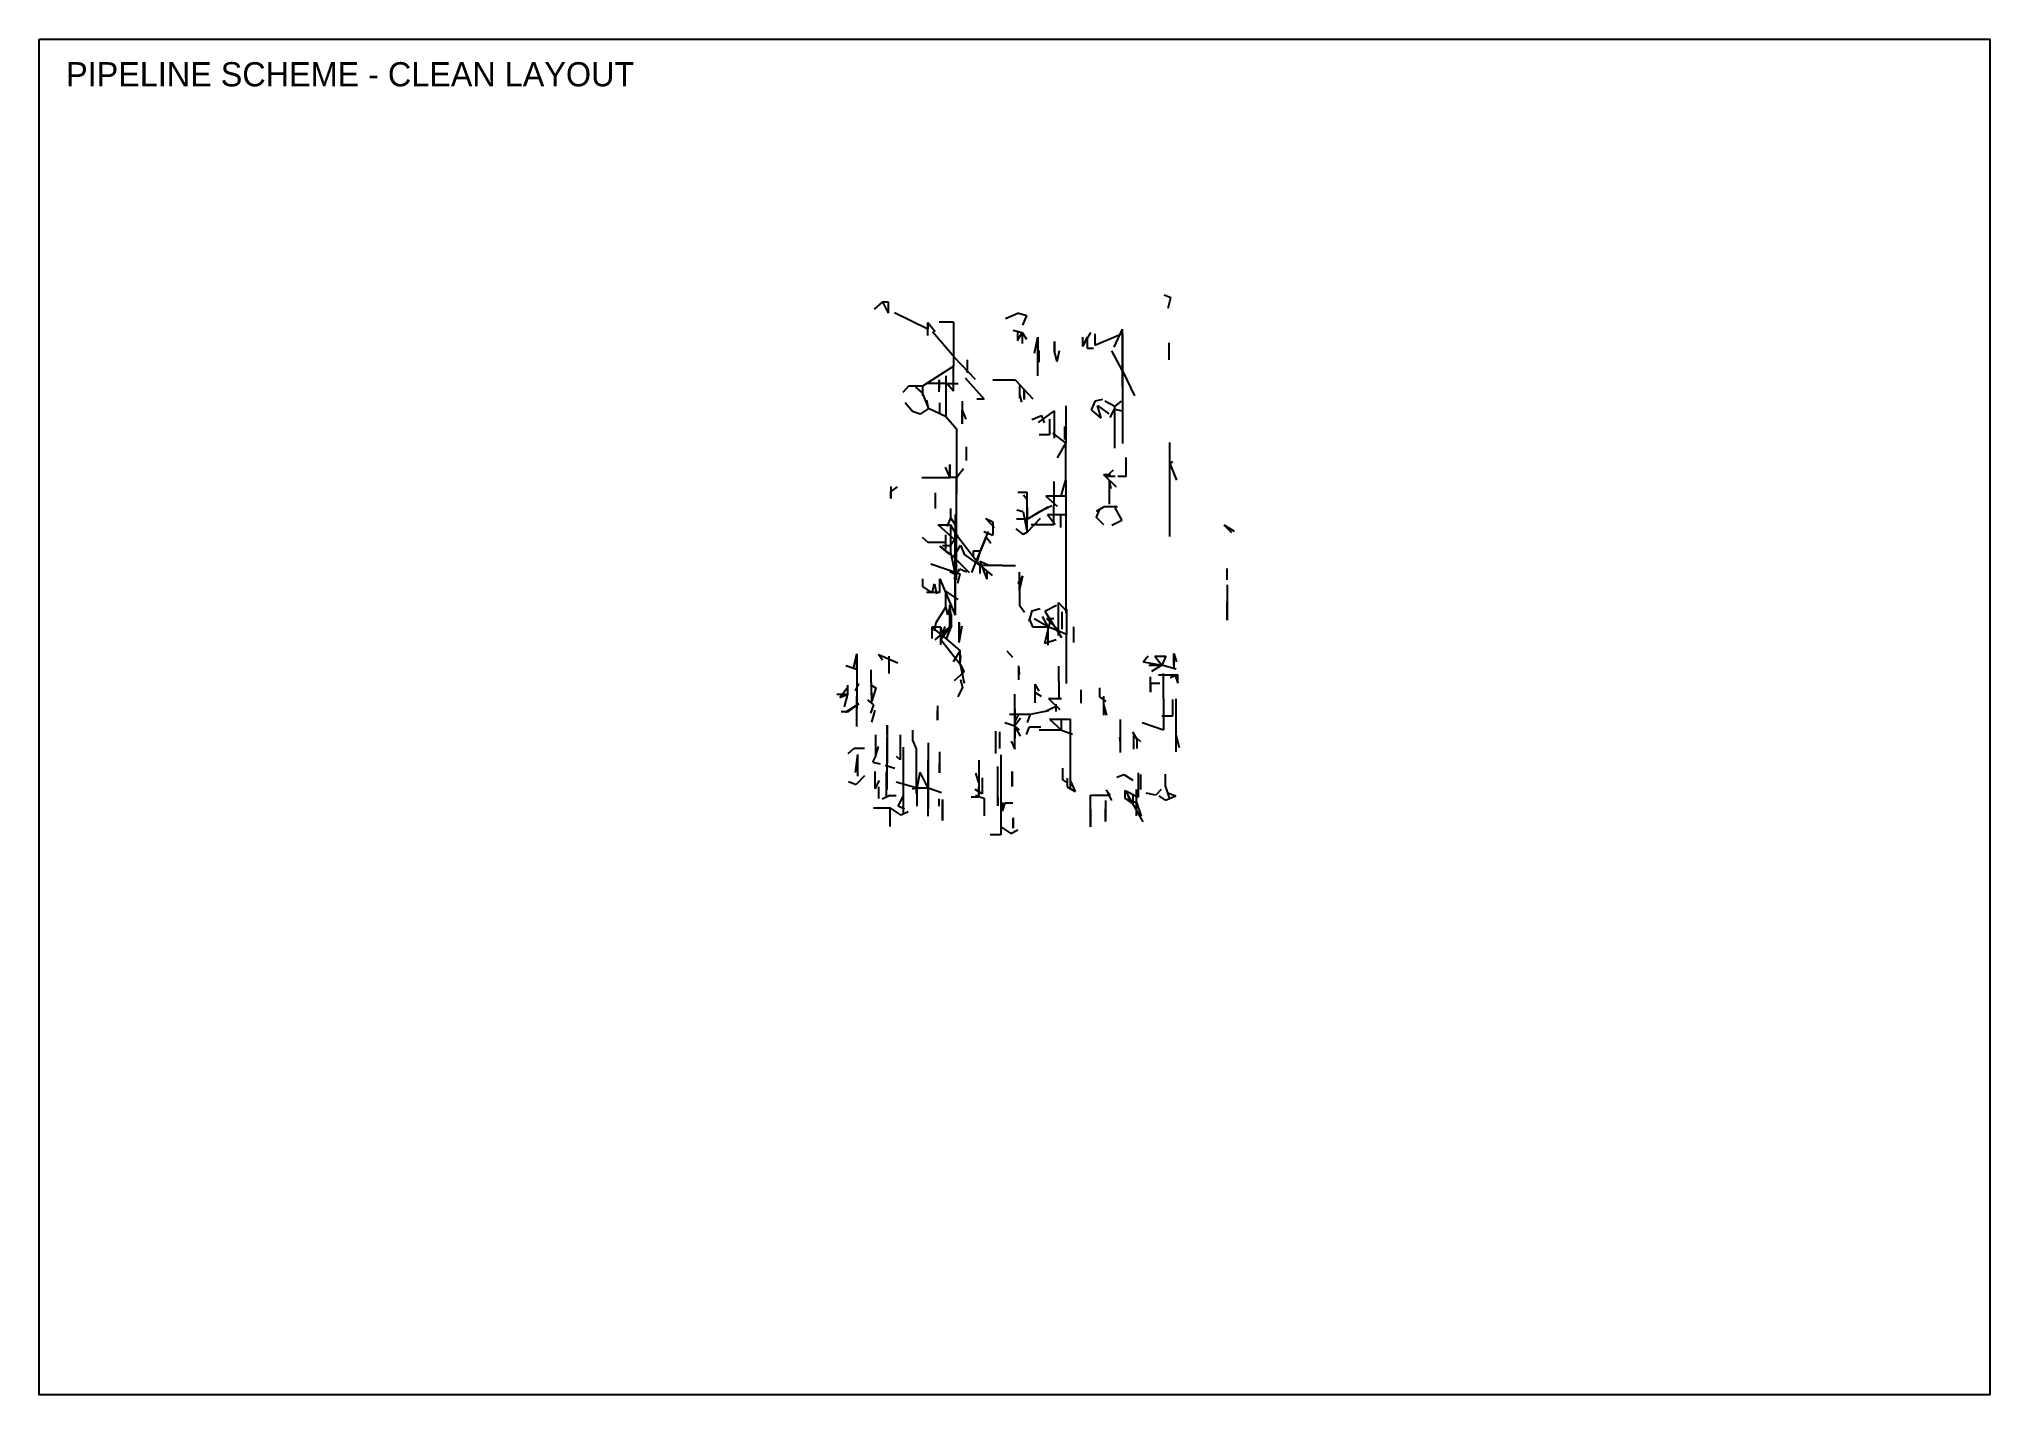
# Model space of a CAD drawing. Header units: millimetres. Extents: x 8 to 412, y 8 to 289.
import ezdxf

# ---------------------------------------------------------------- set-up
doc = ezdxf.new("R2010")
doc.units = ezdxf.units.MM
for name, color, linetype in [('NOTES', 8, 'CONTINUOUS'), ('PIPE_MAIN', 7, 'CONTINUOUS'), ('SHEET', 7, 'CONTINUOUS')]:
    doc.layers.add(name, color=color, linetype=linetype)

msp = doc.modelspace()

# ---------------------------------------------------------------- linework, layer by layer
at = {"layer": 'PIPE_MAIN'}
for points in [[(182.721, 234.33), (180.978, 232.799)], [(182.721, 234.33), (183.865, 231.974)], [(182.721, 234.33), (183.865, 231.974)], [(182.721, 234.33), (183.865, 234.33)], [(183.865, 234.33), (183.865, 231.974)], [(240.908, 235.773), (242.298, 235.182)], [(241.734, 232.991), (242.298, 235.182)], [(185.206, 232.09), (192.076, 228.725)], [(192.076, 227.31), (192.076, 230.06)], [(192.076, 230.06), (193.634, 228.138)], [(192.076, 230.06), (192.076, 228.725)], [(197.379, 230.074), (194.446, 230.074)], [(197.379, 230.074), (197.379, 221.006)], [(210.805, 231.957), (208.124, 230.8)], [(210.805, 231.957), (212.555, 231.443)], [(211.743, 229.494), (212.555, 231.443)], [(197.631, 222.827), (193.084, 228.072)], [(209.72, 228.431), (211.607, 227.935)], [(210.651, 228.075), (210.651, 226.297)], [(210.651, 226.297), (211.607, 227.935)], [(211.607, 227.935), (211.607, 225.675)], [(211.607, 227.935), (212.453, 226.573)], [(214.151, 223.704), (214.823, 227.023)], [(214.823, 224.686), (214.823, 227.023)], [(214.823, 227.023), (214.823, 224.221)], [(214.823, 224.221), (214.823, 227.023)], [(214.823, 224.221), (214.823, 227.023)], [(218.292, 224.011), (218.292, 226.136)], [(218.292, 226.136), (218.292, 224.011)], [(218.292, 226.136), (218.292, 224.011)], [(218.292, 224.011), (218.292, 226.136)], [(224.123, 225.046), (225.754, 227.963)], [(224.123, 225.046), (225.071, 227.051)], [(224.123, 225.046), (224.123, 226.981)], [(225.071, 224.63), (225.071, 227.051)], [(226.618, 225.322), (232.316, 227.785)], [(226.618, 227.712), (226.618, 225.322)], [(230.569, 224.906), (232.316, 228.631)], [(232.316, 220.046), (232.316, 228.631)], [(232.316, 227.785), (232.316, 220.046)], [(241.927, 225.835), (241.927, 222.282)], [(241.927, 225.835), (241.927, 223.812)], [(197.379, 225.416), (197.379, 221.006)], [(201.922, 218.25), (197.631, 222.827)], [(200.245, 222.345), (200.245, 219.619)], [(200.245, 222.345), (200.245, 219.619)], [(214.823, 219.004), (214.823, 224.221)], [(215.089, 221.845), (215.089, 224.211)], [(215.089, 221.845), (215.089, 224.211)], [(218.809, 221.957), (218.292, 224.011)], [(218.809, 221.957), (219.327, 224.249)], [(218.809, 221.957), (219.327, 224.249)], [(226.31, 224.63), (225.071, 224.63)], [(232.316, 220.046), (230.132, 224.155)], [(232.316, 220.046), (232.316, 225.385)], [(191.048, 216.943), (197.379, 221.006)], [(194.435, 215.727), (194.435, 218.183)], [(194.435, 218.183), (194.435, 216.419)], [(195.902, 210.514), (195.902, 219.004)], [(197.379, 215.828), (197.379, 221.006)], [(197.379, 217.802), (197.379, 221.006)], [(197.379, 218.347), (197.379, 221.006)], [(199.829, 218.578), (203.721, 214.207)], [(200.245, 221.737), (200.245, 219.619)], [(205.517, 218.155), (210.133, 218.155)], [(210.133, 218.155), (213.815, 214.277)], [(232.316, 220.046), (232.316, 205.014)], [(232.316, 220.046), (234.798, 214.885)], [(232.316, 216.793), (232.316, 220.046)], [(232.316, 220.046), (232.316, 216.793)], [(232.316, 216.793), (232.316, 220.046)], [(187.008, 215.65), (188.167, 216.943)], [(188.167, 216.943), (191.048, 216.943)], [(189.535, 216.646), (190.897, 215.461)], [(190.897, 215.461), (192.227, 212.285)], [(191.048, 214.962), (191.048, 216.943)], [(196.01, 217.414), (191.667, 217.414)], [(192.227, 212.285), (191.856, 213.976)], [(197.379, 215.828), (196.01, 217.414)], [(196.01, 217.414), (198.387, 217.414)], [(199.192, 213.777), (199.192, 209.105)], [(203.721, 214.207), (202.237, 214.207)], [(211.109, 214.413), (211.109, 216.981)], [(211.109, 215.164), (211.109, 216.981)], [(211.533, 213.543), (211.109, 215.164)], [(212.016, 216.216), (212.016, 214.14)], [(212.016, 214.14), (212.016, 216.216)], [(225.897, 211.953), (226.73, 213.843)], [(226.73, 213.843), (228.231, 214.175)], [(230.706, 212.655), (228.666, 213.802)], [(230.706, 212.655), (232.134, 213.795)], [(188.937, 211.611), (187.425, 213.449)], [(190.508, 211.094), (188.937, 211.611)], [(192.227, 212.285), (190.508, 211.094)], [(195.902, 210.514), (192.227, 212.285)], [(194.586, 211.296), (194.586, 213.424)], [(194.586, 211.296), (194.586, 212.994)], [(195.902, 210.514), (198.012, 208.043)], [(199.192, 211.929), (199.192, 209.105)], [(199.192, 211.929), (199.192, 209.105)], [(199.192, 209.105), (199.192, 211.929)], [(199.192, 211.929), (199.92, 210.042)], [(199.192, 211.464), (199.192, 209.105)], [(213.556, 209.986), (215.572, 210.821)], [(214.984, 209.336), (218.25, 211.764)], [(215.572, 210.821), (216.122, 209.277)], [(217.207, 210.038), (217.207, 206.817)], [(218.25, 206.108), (218.25, 211.764)], [(220.623, 212.774), (220.623, 205.108)], [(227.903, 210.255), (225.897, 211.953)], [(227.136, 212.872), (229.499, 211.139)], [(227.903, 210.255), (227.136, 212.872)], [(229.803, 210.37), (230.678, 212.1)], [(230.678, 212.1), (232.239, 211.751)], [(230.706, 208.459), (230.706, 212.655)], [(198.012, 208.043), (198.012, 198.026)], [(217.207, 206.817), (215.127, 206.817)], [(217.829, 207.166), (220.623, 205.108)], [(220.406, 205.842), (220.406, 208.511)], [(220.406, 205.842), (220.406, 208.511)], [(230.706, 204.032), (230.706, 208.459)], [(200.011, 204.36), (200.011, 201.52)], [(200.011, 203.05), (200.011, 201.52)], [(218.858, 202.065), (220.623, 205.108)], [(220.623, 197.502), (220.623, 205.108)], [(233.103, 198.228), (233.103, 202.159)], [(242.081, 200.856), (242.081, 205.234)], [(242.081, 200.856), (242.081, 204.032)], [(190.838, 198.026), (196.648, 198.026)], [(195.65, 200.098), (196.648, 197.942)], [(196.648, 200.681), (196.648, 197.942)], [(196.648, 198.026), (196.648, 200.681)], [(196.648, 197.942), (196.648, 200.098)], [(198.033, 198.026), (196.648, 198.026)], [(198.012, 198.026), (199.444, 199.874)], [(198.012, 182.494), (198.012, 198.026)], [(198.033, 198.026), (198.012, 198.026)], [(198.012, 198.026), (198.012, 194.525)], [(228.379, 198.595), (231.038, 196.079)], [(228.379, 198.595), (229.873, 198.595)], [(228.931, 198.2), (230.461, 199.553)], [(230.825, 198.2), (228.931, 198.2)], [(233.103, 198.228), (231.371, 198.228)], [(242.648, 201.265), (242.081, 200.856)], [(242.081, 191.939), (242.081, 200.856)], [(242.081, 200.856), (243.488, 197.456)], [(184.467, 196.167), (184.467, 193.651)], [(185.742, 196.083), (184.467, 195.119)], [(184.467, 193.651), (184.467, 195.119)], [(193.644, 191.575), (193.644, 194.853)], [(193.644, 191.575), (193.644, 194.084)], [(210.679, 194.947), (212.632, 194.947)], [(211.848, 194.409), (212.632, 193.431)], [(212.632, 189.416), (212.632, 194.947)], [(220.703, 194.144), (216.468, 194.144)], [(216.468, 194.144), (218.82, 192.079)], [(218.148, 197.159), (218.148, 192.173)], [(219.643, 194.189), (220.623, 197.502)], [(220.623, 197.502), (220.623, 169.926)], [(229.555, 197.309), (229.555, 192.453)], [(229.555, 197.309), (229.911, 195.726)], [(196.088, 187.861), (196.837, 189.608)], [(196.837, 189.608), (196.837, 191.575)], [(196.837, 189.608), (198.012, 187.819)], [(197.718, 190.374), (197.718, 186.478)], [(211.788, 190.929), (210.48, 191.237)], [(211.788, 190.929), (212.632, 186.726)], [(212.632, 191.838), (212.632, 193.431)], [(212.632, 189.416), (216.947, 191.939)], [(212.632, 189.416), (212.632, 191.838)], [(212.632, 191.838), (212.632, 189.416)], [(212.632, 189.416), (214.865, 190.74)], [(212.632, 186.726), (215.355, 189.608)], [(217.735, 192.114), (214.865, 190.74)], [(216.822, 190.37), (220.846, 190.37)], [(216.822, 190.37), (218.428, 188.301)], [(218.148, 188.2), (218.148, 192.173)], [(219.569, 187.641), (219.569, 190.265)], [(227.493, 191.251), (226.884, 189.804)], [(228.483, 188.207), (226.884, 189.804)], [(226.947, 191.016), (228.438, 191.96)], [(231.308, 191.96), (228.438, 191.96)], [(230.706, 191.708), (232.19, 189.102)], [(242.081, 185.782), (242.081, 191.939)], [(242.081, 188.406), (242.081, 191.939)], [(190.886, 185.646), (192.157, 184.584)], [(197.718, 185.021), (194.204, 188.228)], [(194.204, 188.228), (196.774, 188.228)], [(195.79, 183.151), (195.79, 186.135)], [(195.79, 184.584), (195.79, 186.135)], [(196.69, 183.899), (198.278, 186.222)], [(196.774, 188.228), (196.774, 182.564)], [(196.774, 188.228), (197.718, 186.478)], [(197.718, 169.535), (197.718, 186.478)], [(197.718, 186.478), (202.933, 179.842)], [(198.012, 182.494), (198.012, 187.819)], [(202.997, 182.847), (204.596, 186.855)], [(204.176, 185.758), (202.997, 182.847)], [(202.997, 182.847), (204.176, 185.758)], [(203.637, 186.827), (205.548, 186.083)], [(205.835, 187.585), (204.082, 189.489)], [(204.082, 189.489), (205.548, 188.857)], [(204.176, 185.758), (205.114, 184.413)], [(205.548, 188.857), (205.548, 186.083)], [(210.294, 187.393), (211.785, 186.209)], [(212.632, 189.416), (210.424, 189.416)], [(212.632, 186.726), (211.785, 186.209)], [(212.632, 186.726), (212.632, 189.416)], [(218.148, 188.2), (213.437, 188.2)], [(219.569, 187.641), (219.569, 189.392)], [(232.19, 189.102), (230.104, 188.053)], [(253.264, 188.246), (255.377, 186.879)], [(253.264, 188.246), (254.87, 186.659)], [(195.79, 184.584), (192.157, 184.584)], [(196.626, 182.113), (194.544, 183.836)], [(194.544, 183.836), (197.543, 181.481)], [(196.69, 183.899), (195.115, 183.899)], [(196.774, 182.564), (197.718, 178.008)], [(197.421, 181.53), (198.87, 184.039)], [(197.543, 181.481), (200.658, 178.34)], [(197.718, 185.021), (197.718, 178.008)], [(198.012, 176.823), (198.012, 182.494)], [(198.87, 184.039), (199.594, 182.138)], [(202.933, 179.842), (199.594, 182.138)], [(201.152, 178.389), (202.997, 182.847)], [(201.471, 182.847), (202.997, 182.847)], [(201.471, 182.847), (201.471, 181.523)], [(202.219, 180.321), (202.997, 182.847)], [(192.675, 180.129), (198.751, 178.064)], [(196.637, 178.57), (197.718, 178.008)], [(197.512, 177.04), (198.709, 179.112)], [(197.718, 173.93), (197.718, 178.008)], [(197.718, 178.008), (197.718, 173.93)], [(197.718, 173.654), (197.718, 178.008)], [(198.278, 176.166), (198.751, 178.064)], [(198.709, 179.112), (200.106, 178.504)], [(202.867, 180.705), (204.281, 176.974)], [(202.867, 180.705), (204.281, 176.974)], [(202.867, 180.705), (204.915, 179.793)], [(207.564, 179.842), (202.933, 179.842)], [(202.933, 179.842), (205.356, 177.756)], [(202.933, 179.842), (205.356, 177.756)], [(202.933, 178.186), (202.933, 179.842)], [(202.933, 178.186), (202.933, 179.842)], [(202.933, 178.186), (202.933, 179.842)], [(204.281, 178.682), (204.281, 176.974)], [(207.564, 179.842), (210.21, 179.842)], [(210.756, 176.058), (211.743, 177.697)], [(211.011, 174.612), (211.011, 178.455)], [(211.011, 174.612), (211.743, 177.697)], [(253.858, 179.171), (253.858, 176.823)], [(253.858, 179.171), (253.858, 176.823)], [(191.041, 175.464), (191.041, 177.029)], [(192.962, 174.161), (191.041, 175.464)], [(194.597, 174.252), (191.825, 174.252)], [(192.962, 174.161), (193.442, 176.051)], [(192.962, 174.161), (193.442, 176.051)], [(192.962, 174.161), (193.442, 176.051)], [(193.442, 176.051), (193.9, 173.983)], [(194.597, 174.252), (194.597, 177.064)], [(194.597, 177.064), (195.779, 174.112)], [(195.779, 174.112), (195.79, 174.496)], [(195.779, 174.112), (197.718, 169.535)], [(195.779, 171.212), (195.779, 174.112)], [(198.369, 172.812), (195.79, 174.496)], [(197.718, 175.513), (197.718, 172.508)], [(197.718, 173.93), (197.718, 169.535)], [(197.718, 172.508), (197.718, 173.93)], [(211.011, 174.612), (211.011, 177.368)], [(211.011, 174.612), (211.011, 171.631)], [(253.97, 175.838), (253.97, 172.316)], [(193.826, 168.004), (195.779, 171.212)], [(195.779, 171.212), (196.143, 169.611)], [(196.143, 169.611), (196.966, 171.795)], [(196.557, 171.68), (196.557, 166.876)], [(196.557, 171.68), (196.854, 169.283)], [(196.983, 167.403), (196.983, 169.72)], [(211.011, 171.631), (212.072, 170.157)], [(213.591, 170.461), (212.933, 168.252)], [(213.591, 170.461), (215.306, 170.925)], [(216.283, 170.391), (218.687, 171.628)], [(216.283, 170.391), (219.733, 164.912)], [(219.061, 165.349), (219.061, 172.138)], [(219.061, 172.138), (220.665, 170.433)], [(219.849, 166.659), (219.849, 170.212)], [(219.849, 168.301), (219.849, 170.212)], [(220.762, 170.813), (220.762, 165.576)], [(253.97, 168.518), (253.97, 172.316)], [(253.97, 172.316), (253.97, 168.518)], [(192.892, 167.085), (192.892, 164.692)], [(194.743, 167.085), (192.892, 167.085)], [(192.892, 167.085), (195.853, 164.636)], [(193.463, 166.334), (193.826, 168.004)], [(193.606, 164.444), (196.983, 167.403)], [(194.743, 164.486), (196.983, 167.403)], [(194.743, 164.486), (195.699, 167.208)], [(194.743, 164.486), (195.699, 167.208)], [(194.743, 163.399), (194.743, 167.085)], [(194.743, 164.486), (194.743, 167.085)], [(194.743, 167.085), (195.048, 165.405)], [(195.048, 165.405), (196.983, 167.403)], [(196.983, 167.403), (195.853, 164.636)], [(198.566, 163.93), (198.566, 168.081)], [(198.566, 163.93), (198.566, 167.973)], [(198.566, 167.973), (198.566, 164.692)], [(198.566, 163.93), (199.153, 167.316)], [(213.055, 168.846), (213.734, 167.103)], [(213.734, 167.103), (216.99, 167.103)], [(216.99, 167.103), (214.05, 168.815)], [(216.99, 167.103), (215.792, 169.283)], [(216.244, 163.661), (217.525, 168.79)], [(216.629, 168.832), (219.405, 166.114)], [(216.629, 168.832), (218.109, 168.832)], [(217.434, 168.189), (216.99, 167.103)], [(220.762, 165.576), (216.99, 167.103)], [(216.99, 163.367), (216.99, 167.103)], [(220.762, 155.404), (220.762, 165.576)], [(222.166, 167.11), (222.166, 163.878)], [(222.166, 166.334), (222.166, 163.878)], [(176.796, 158.773), (177.383, 161.537)], [(177.383, 161.537), (177.383, 150.285)], [(177.383, 158.402), (177.383, 161.537)], [(181.881, 161.397), (185.878, 159.692)], [(182.686, 160.24), (181.881, 161.397)], [(194.743, 164.486), (198.755, 159.395)], [(195.853, 164.636), (198.755, 162.197)], [(197.403, 159.996), (198.755, 162.197)], [(198.755, 159.395), (198.755, 162.197)], [(209.682, 160.827), (208.484, 162.092)], [(218.606, 164.479), (216.244, 163.661)], [(242.952, 161.596), (242.952, 158.682)], [(242.952, 159.23), (242.952, 161.596)], [(242.952, 161.596), (243.484, 159.884)], [(175.168, 159.164), (177.383, 158.402)], [(180.397, 155.656), (180.397, 158.242)], [(180.397, 155.656), (180.397, 158.242)], [(184.068, 159.611), (184.068, 161.086)], [(184.068, 157.48), (184.068, 159.611)], [(197.62, 156.061), (199.591, 157.864)], [(198.755, 159.395), (198.936, 161.198)], [(198.755, 159.395), (199.584, 155.488)], [(198.755, 159.395), (199.591, 157.864)], [(210.837, 159.052), (210.837, 156.17)], [(210.837, 159.052), (210.976, 157.263)], [(219.184, 155.897), (219.184, 159.01)], [(236.621, 159.908), (237.622, 161.131)], [(236.621, 159.908), (240.464, 159.206)], [(237.758, 159.206), (240.464, 159.206)], [(237.758, 159.206), (240.464, 159.206)], [(240.464, 159.206), (238.333, 157.927)], [(238.969, 161.051), (241.255, 161.051)], [(238.969, 161.051), (240.464, 159.206)], [(241.255, 161.051), (240.464, 159.206)], [(241.255, 161.051), (240.464, 159.206)], [(241.255, 161.051), (240.464, 159.206)], [(243.4, 158.399), (240.464, 159.206)], [(240.761, 152.399), (240.761, 157.487)], [(243.156, 157.263), (243.744, 155.513)], [(173.869, 152.508), (175.403, 154.531)], [(175.546, 153.193), (175.546, 155.076)], [(177.153, 153.874), (177.81, 155.404)], [(180.142, 155.188), (181.394, 154.447)], [(180.397, 155.656), (180.397, 153.109)], [(180.492, 151.631), (181.394, 154.447)], [(180.492, 151.631), (180.492, 153.532)], [(198.387, 152.672), (199.262, 154.531)], [(198.825, 156.278), (199.262, 154.531)], [(210.059, 147.427), (210.059, 153.221)], [(214.249, 151.435), (214.249, 155.289)], [(214.249, 152.892), (214.249, 155.289)], [(215.127, 153.836), (214.249, 155.289)], [(214.249, 153.546), (214.249, 155.289)], [(214.249, 153.546), (215.519, 152.78)], [(219.184, 155.897), (219.184, 152.127)], [(223.699, 154.101), (223.699, 151.355)], [(223.699, 154.101), (223.699, 151.355)], [(227.65, 152.606), (227.65, 154.531)], [(238.088, 153.661), (238.088, 156.802)], [(238.088, 155.52), (240.002, 155.52)], [(238.088, 155.52), (238.088, 153.661)], [(239.764, 157.207), (243.744, 157.207)], [(243.744, 157.207), (242.161, 156.578)], [(243.744, 155.513), (243.744, 157.207)], [(173.268, 153.193), (175.546, 153.193)], [(173.268, 153.193), (175.546, 153.193)], [(173.869, 152.508), (175.546, 153.193)], [(174.184, 149.615), (175.71, 149.615)], [(174.867, 150.593), (175.546, 153.193)], [(177.863, 151.218), (175.007, 149.405)], [(175.71, 149.615), (177.863, 151.218)], [(177.383, 150.285), (177.383, 152.822)], [(177.383, 146.557), (177.383, 150.285)], [(180.953, 150.991), (179.655, 152.04)], [(180.327, 149.286), (180.953, 150.991)], [(180.548, 147.462), (181.202, 149.887)], [(180.548, 147.462), (181.202, 149.887)], [(194.065, 150.817), (194.065, 147.864)], [(194.065, 147.864), (194.065, 149.831)], [(210.059, 147.427), (210.059, 152.896)], [(210.059, 146.652), (210.059, 152.679)], [(210.059, 146.652), (210.059, 150.167)], [(210.059, 150.167), (210.059, 146.652)], [(213.308, 149.063), (217.105, 149.842)], [(218.494, 150.603), (216.44, 149.636)], [(217.032, 152.312), (219.391, 150.03)], [(217.032, 152.312), (219.726, 152.312)], [(218.53, 151.142), (218.53, 149.615)], [(227.65, 152.606), (228.872, 151.718)], [(228.445, 150.869), (228.445, 152.784)], [(228.445, 148.849), (228.445, 150.869)], [(229.036, 148.884), (228.445, 150.869)], [(228.445, 150.869), (229.036, 148.884)], [(229.036, 148.884), (228.445, 150.869)], [(240.761, 152.399), (240.761, 148.762)], [(242.756, 148.762), (242.756, 152.127)], [(243.376, 152.235), (243.376, 144.849)], [(243.376, 149.831), (243.376, 144.849)], [(183.683, 146.788), (183.683, 138.968)], [(183.683, 144.915), (183.683, 146.788)], [(188.997, 143.741), (188.997, 145.747)], [(206.066, 145.568), (206.066, 144)], [(206.066, 145.568), (206.066, 144)], [(206.871, 145.464), (206.871, 142.015)], [(207.998, 147.329), (210.059, 146.652)], [(208.947, 149.063), (213.308, 149.063)], [(210.059, 147.427), (210.868, 149.066)], [(211.264, 148.252), (210.059, 146.652)], [(210.059, 144.15), (210.059, 147.427)], [(210.059, 141.854), (210.059, 147.427)], [(210.059, 144.807), (210.059, 147.427)], [(211.274, 144.531), (210.059, 146.652)], [(211.06, 145.775), (210.059, 146.652)], [(210.059, 146.652), (210.059, 144.15)], [(210.059, 141.854), (210.059, 146.652)], [(212.51, 144.915), (213.129, 146.491)], [(212.698, 147.368), (213.308, 149.063)], [(213.129, 146.491), (215.428, 146.491)], [(219.723, 145.799), (215.089, 145.799)], [(217.227, 148.077), (221.581, 148.077)], [(217.227, 148.077), (219.723, 145.799)], [(219.723, 145.799), (219.723, 147.972)], [(219.723, 145.799), (221.981, 144.939)], [(221.581, 133.44), (221.581, 148.077)], [(231.826, 147.951), (231.826, 141.176)], [(234.402, 145.46), (235.305, 143.93)], [(236.366, 147.329), (240.761, 145.834)], [(240.422, 148.762), (242.756, 148.762)], [(240.761, 148.762), (240.761, 145.834)], [(240.761, 148.762), (242.756, 148.762)], [(175.641, 140.932), (176.803, 141.966)], [(178.976, 141.966), (176.803, 141.966)], [(181.283, 144.786), (181.283, 140.25)], [(181.283, 140.25), (181.86, 142.399)], [(183.683, 142.242), (183.683, 144.258)], [(183.683, 138.968), (183.683, 142.242)], [(186.375, 144.81), (186.375, 142.239)], [(186.375, 142.239), (186.375, 139.646)], [(187.072, 135.163), (187.072, 142.287)], [(189.756, 141.907), (188.997, 143.741)], [(189.756, 137.301), (189.756, 141.907)], [(192.178, 143.178), (192.178, 136.449)], [(194.519, 141.309), (194.519, 138.867)], [(206.066, 144), (206.066, 140.984)], [(206.871, 143.713), (206.871, 142.015)], [(209.335, 143.493), (210.059, 141.854)], [(231.696, 144.272), (231.826, 143.074)], [(231.826, 143.074), (231.826, 141.176)], [(234.696, 141.865), (234.696, 144.681)], [(234.696, 144.681), (236.068, 143.468)], [(235.305, 143.93), (235.305, 141.963)], [(243.376, 144.849), (243.376, 141.309)], [(243.376, 144.849), (244.034, 142.183)], [(243.484, 144.366), (244.034, 142.183)], [(177.128, 137.029), (177.622, 140.747)], [(177.622, 136.257), (177.622, 140.747)], [(180.74, 139.153), (181.283, 140.25)], [(180.74, 139.153), (182.224, 138.814)], [(181.171, 135.345), (181.171, 137.256)], [(183.239, 138.542), (185.276, 137.941)], [(183.575, 131.868), (183.575, 137.179)], [(183.575, 131.868), (183.575, 137.179)], [(183.683, 133.549), (183.683, 138.968)], [(183.683, 134.642), (183.683, 138.968)], [(186.375, 139.646), (185.581, 140.345)], [(189.756, 132.675), (189.756, 137.301)], [(189.756, 132.675), (189.756, 137.301)], [(192.178, 133.79), (192.178, 139.67)], [(192.178, 137.867), (192.178, 133.79)], [(192.178, 133.79), (192.178, 137.867)], [(194.519, 140.981), (194.519, 136.969)], [(194.519, 136.969), (194.519, 138.867)], [(202.636, 139.559), (202.636, 131.903)], [(206.549, 131.875), (206.549, 138.248)], [(207.144, 140.652), (207.144, 136.554)], [(209.528, 134.167), (209.528, 137.211)], [(209.528, 137.211), (209.528, 135.519)], [(219.954, 137.92), (219.954, 135.593)], [(175.707, 135.166), (177.306, 134.565)], [(179.001, 136.333), (177.306, 134.565)], [(181.171, 133.685), (182.077, 135.408)], [(181.171, 133.685), (181.171, 135.345)], [(181.993, 131.679), (181.993, 134.087)], [(189.858, 133.79), (185.535, 135.009)], [(187.072, 132.193), (187.072, 135.163)], [(187.072, 132.193), (187.072, 135.163)], [(187.072, 132.193), (187.072, 135.163)], [(189.858, 133.79), (188.822, 133.587)], [(189.858, 133.79), (190.529, 137.071)], [(192.178, 133.79), (189.858, 133.79)], [(189.858, 130.928), (189.858, 133.79)], [(189.858, 130.086), (189.858, 133.79)], [(192.178, 133.79), (190.529, 137.071)], [(192.178, 133.79), (192.178, 136.449)], [(192.178, 127.997), (192.178, 133.79)], [(192.178, 129.289), (192.178, 133.79)], [(194.887, 132.857), (192.178, 133.79)], [(192.178, 133.79), (192.178, 129.506)], [(192.178, 133.79), (192.178, 130.708)], [(192.178, 130.708), (192.178, 133.79)], [(203.318, 132.637), (201.842, 133.517)], [(202.636, 134.985), (201.982, 136.92)], [(202.636, 134.985), (202.636, 131.903)], [(202.636, 131.903), (202.636, 133.985)], [(203.318, 135.946), (203.318, 132.637)], [(203.318, 135.408), (203.318, 132.637)], [(207.144, 136.554), (207.144, 128.922)], [(209.528, 135.519), (209.528, 134.167)], [(220.924, 134.869), (219.954, 135.593)], [(220.853, 135.844), (220.853, 134.041)], [(220.853, 134.041), (222.523, 133.112)], [(221.483, 135.408), (222.523, 133.112)], [(228.959, 133.472), (230.024, 131.257)], [(228.959, 133.472), (229.74, 132.312)], [(231.136, 136.082), (232.593, 136.627)], [(232.593, 136.627), (234.462, 135.422)], [(232.886, 133.308), (236.533, 126.819)], [(232.886, 133.308), (235.581, 131.91)], [(232.886, 131.627), (232.886, 133.308)], [(235.214, 130.844), (235.214, 133.549)], [(235.581, 136.938), (235.581, 131.91)], [(236.096, 133.549), (236.096, 136.61)], [(240.331, 133.514), (239.194, 132.319)], [(241.189, 134.041), (241.189, 136.718)], [(241.189, 134.041), (242.064, 131.581)], [(180.852, 129.761), (184.324, 129.761)], [(184.23, 132.256), (182.623, 131.505)], [(184.23, 132.256), (185.51, 132.256)], [(184.324, 125.994), (184.324, 129.761)], [(184.324, 125.9), (184.324, 129.761)], [(186.56, 128.182), (184.324, 129.761)], [(185.976, 130.093), (187.072, 132.193)], [(187.233, 129.454), (185.976, 130.093)], [(187.072, 128.524), (187.072, 132.193)], [(192.178, 127.997), (192.178, 129.506)], [(194.338, 131.581), (194.338, 130.051)], [(195.122, 131.417), (195.122, 127.102)], [(195.122, 128.468), (195.122, 131.417)], [(195.122, 128.468), (195.213, 130.163)], [(195.122, 127.102), (195.122, 129.069)], [(202.636, 131.903), (201.016, 131.903)], [(201.908, 132.354), (203.833, 131.669)], [(203.833, 128.087), (203.833, 131.669)], [(206.549, 130.163), (206.549, 131.875)], [(206.549, 131.875), (206.549, 130.163)], [(207.553, 130.816), (207.553, 129.013)], [(207.553, 129.013), (208.103, 130.764)], [(208.103, 130.764), (209.629, 130.764)], [(225.687, 132.312), (229.74, 132.312)], [(225.687, 129.614), (225.687, 132.312)], [(225.687, 129.373), (225.687, 132.312)], [(225.687, 125.834), (225.687, 129.723)], [(225.687, 125.834), (225.687, 129.723)], [(225.687, 129.373), (225.687, 125.834)], [(228.774, 131.257), (228.774, 126.885)], [(228.774, 126.885), (228.774, 129.506)], [(228.774, 126.885), (228.774, 129.506)], [(232.886, 131.627), (235.214, 130.844)], [(232.886, 131.627), (234.538, 130.46)], [(233.415, 132.238), (234.538, 130.46)], [(234.538, 130.46), (234.538, 132.347)], [(235.214, 130.844), (236.212, 127.99)], [(235.214, 128.087), (235.214, 130.844)], [(239.194, 132.319), (237.188, 132.752)], [(241.227, 131.34), (239.866, 132.238)], [(241.227, 131.34), (243.323, 132.193)], [(241.843, 132.783), (243.323, 132.193)], [(188.013, 128.926), (186.56, 128.182)], [(207.144, 128.922), (207.144, 124.156)], [(207.144, 128.922), (207.144, 125.355)], [(207.197, 125.802), (209.213, 124.446)], [(209.213, 124.446), (210.686, 125.208)], [(209.744, 125.519), (209.744, 127.647)], [(209.744, 127.647), (209.744, 125.519)], [(207.144, 124.156), (204.964, 124.156)]]:
    msp.add_lwpolyline(points, dxfattribs=at)
at = {"layer": 'SHEET'}
msp.add_lwpolyline([(8.4, 288.614), (411.6, 288.614), (411.6, 8.386), (8.4, 8.386)], close=True, dxfattribs=at)

# ---------------------------------------------------------------- texts
at = {"layer": 'NOTES'}
msp.add_text('PIPELINE SCHEME - CLEAN LAYOUT', height=5, dxfattribs=at).set_placement((14, 278.831))

doc.saveas('drawing.dxf')
